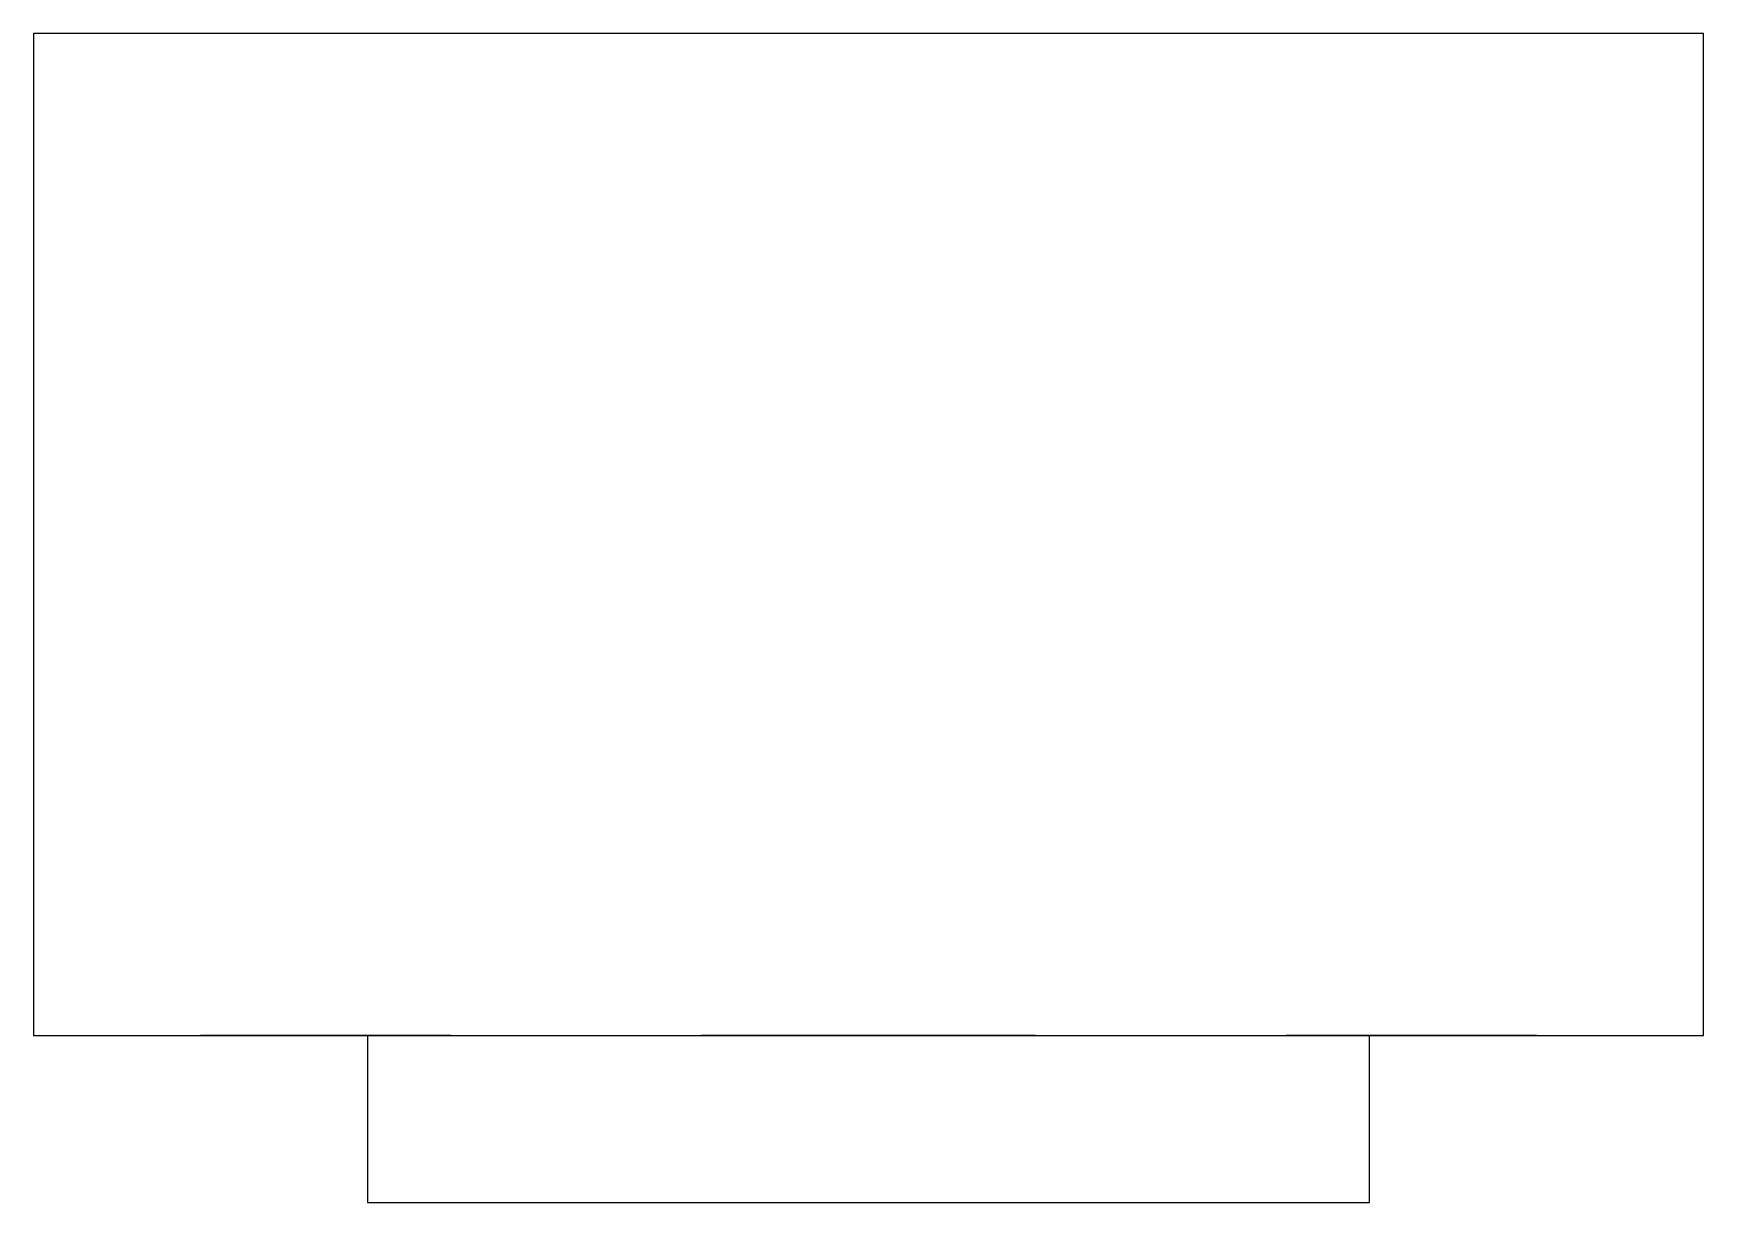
# Model space of a CAD drawing. Header units: millimetres. Extents: x 0 to 1000, y -100 to 600.
import ezdxf

# ---------------------------------------------------------------- set-up
doc = ezdxf.new("R2010")
doc.units = ezdxf.units.MM
for name, color, linetype in [('BALCONY', 1, 'Continuous'), ('FLOORS', 3, 'Continuous'), ('STRUCTURE', 7, 'Continuous'), ('WINDOWS', 5, 'Continuous')]:
    doc.layers.add(name, color=color, linetype=linetype)

msp = doc.modelspace()

# ---------------------------------------------------------------- linework, layer by layer
at = {"layer": 'BALCONY'}
for p, q in [((200, 0), (200, -100)), ((800, -100), (800, 0)), ((200, -100), (800, -100)), ((200, -100), (200, -100, 100)), ((200, -100, 100), (800, -100, 100)), ((800, -100), (800, -100, 100))]:
    msp.add_line(p, q, dxfattribs=at)
at = {"layer": 'FLOORS'}
for p, q in [((1000, 600, 280), (0, 600, 280)), ((0, 600, 280), (0, 0, 280)), ((1000, 600, 560), (0, 600, 560)), ((0, 600, 560), (0, 0, 560)), ((1000, 600, 840), (0, 600, 840)), ((0, 600, 840), (0, 0, 840)), ((1000, 600, 1120), (0, 600, 1120)), ((0, 600, 1120), (0, 0, 1120)), ((1000, 600, 1400), (0, 600, 1400)), ((0, 600, 1400), (0, 0, 1400)), ((1000, 600, 1680), (0, 600, 1680)), ((0, 600, 1680), (0, 0, 1680)), ((1000, 600, 1960), (0, 600, 1960)), ((0, 600, 1960), (0, 0, 1960)), ((1000, 600, 2240), (0, 600, 2240)), ((0, 600, 2240), (0, 0, 2240)), ((1000, 600, 2520), (0, 600, 2520)), ((0, 600, 2520), (0, 0, 2520)), ((1000, 600, 2800), (0, 600, 2800)), ((0, 600, 2800), (0, 0, 2800)), ((1000, 600, 3080), (0, 600, 3080)), ((0, 600, 3080), (0, 0, 3080)), ((1000, 600, 3360), (0, 600, 3360)), ((0, 600, 3360), (0, 0, 3360)), ((1000, 600, 3640), (0, 600, 3640)), ((0, 600, 3640), (0, 0, 3640)), ((1000, 600, 3920), (0, 600, 3920)), ((0, 600, 3920), (0, 0, 3920)), ((1000, 600, 4200), (0, 600, 4200)), ((0, 600, 4200), (0, 0, 4200)), ((1000, 600, 4480), (0, 600, 4480)), ((0, 600, 4480), (0, 0, 4480)), ((1000, 600, 4760), (0, 600, 4760)), ((0, 600, 4760), (0, 0, 4760)), ((1000, 600, 5040), (0, 600, 5040)), ((0, 600, 5040), (0, 0, 5040)), ((1000, 600, 5320), (0, 600, 5320)), ((0, 600, 5320), (0, 0, 5320)), ((1000, 0, 280), (1000, 600, 280)), ((1000, 0, 560), (1000, 600, 560)), ((1000, 0, 840), (1000, 600, 840)), ((1000, 0, 1120), (1000, 600, 1120)), ((1000, 0, 1400), (1000, 600, 1400)), ((1000, 0, 1680), (1000, 600, 1680)), ((1000, 0, 1960), (1000, 600, 1960)), ((1000, 0, 2240), (1000, 600, 2240)), ((1000, 0, 2520), (1000, 600, 2520)), ((1000, 0, 2800), (1000, 600, 2800)), ((1000, 0, 3080), (1000, 600, 3080)), ((1000, 0, 3360), (1000, 600, 3360)), ((1000, 0, 3640), (1000, 600, 3640)), ((1000, 0, 3920), (1000, 600, 3920)), ((1000, 0, 4200), (1000, 600, 4200)), ((1000, 0, 4480), (1000, 600, 4480)), ((1000, 0, 4760), (1000, 600, 4760)), ((1000, 0, 5040), (1000, 600, 5040)), ((1000, 0, 5320), (1000, 600, 5320)), ((0, 0, 280), (1000, 0, 280)), ((0, 0, 560), (1000, 0, 560)), ((0, 0, 840), (1000, 0, 840)), ((0, 0, 1120), (1000, 0, 1120)), ((0, 0, 1400), (1000, 0, 1400)), ((0, 0, 1680), (1000, 0, 1680)), ((0, 0, 1960), (1000, 0, 1960)), ((0, 0, 2240), (1000, 0, 2240)), ((0, 0, 2520), (1000, 0, 2520)), ((0, 0, 2800), (1000, 0, 2800)), ((0, 0, 3080), (1000, 0, 3080)), ((0, 0, 3360), (1000, 0, 3360)), ((0, 0, 3640), (1000, 0, 3640)), ((0, 0, 3920), (1000, 0, 3920)), ((0, 0, 4200), (1000, 0, 4200)), ((0, 0, 4480), (1000, 0, 4480)), ((0, 0, 4760), (1000, 0, 4760)), ((0, 0, 5040), (1000, 0, 5040)), ((0, 0, 5320), (1000, 0, 5320))]:
    msp.add_line(p, q, dxfattribs=at)
at = {"layer": 'STRUCTURE'}
for p, q in [((1000, 600), (0, 600)), ((0, 600), (0, 0)), ((0, 600), (0, 600, 5600)), ((1000, 600, 5600), (0, 600, 5600)), ((0, 600, 5600), (0, 0, 5600)), ((1000, 0), (1000, 600)), ((1000, 600), (1000, 600, 5600)), ((1000, 0, 5600), (1000, 600, 5600)), ((0, 0), (1000, 0)), ((0, 0), (0, 0, 5600)), ((0, 0, 5600), (1000, 0, 5600)), ((1000, 0), (1000, 0, 5600))]:
    msp.add_line(p, q, dxfattribs=at)
at = {"layer": 'WINDOWS'}
for p, q in [((100, 0, 50), (100, 0, 200)), ((100, 0, 200), (250, 0, 200)), ((250, 0, 50), (100, 0, 50)), ((250, 0, 200), (250, 0, 50)), ((400, 0, 50), (400, 0, 200)), ((400, 0, 200), (600, 0, 200)), ((600, 0, 50), (400, 0, 50)), ((600, 0, 200), (600, 0, 50)), ((750, 0, 50), (750, 0, 200)), ((750, 0, 200), (900, 0, 200)), ((900, 0, 50), (750, 0, 50)), ((900, 0, 200), (900, 0, 50))]:
    msp.add_line(p, q, dxfattribs=at)

doc.saveas('drawing.dxf')
